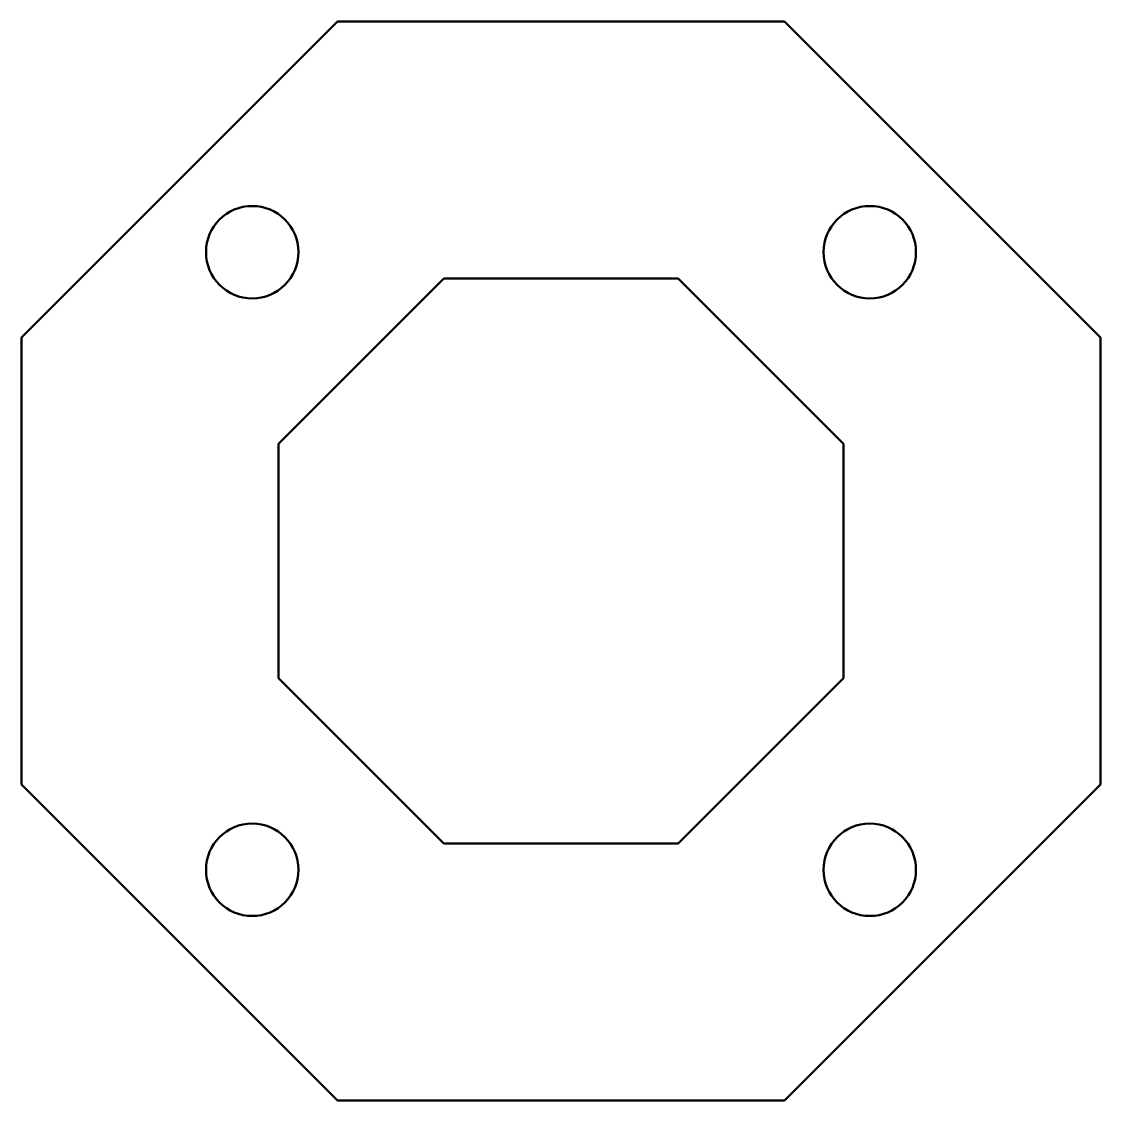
# Model space of a CAD drawing. Header units: millimetres. Extents: x 0 to 210, y 0 to 210.
import ezdxf

# ---------------------------------------------------------------- set-up
doc = ezdxf.new("R2010")
doc.units = ezdxf.units.MM
doc.layers.add('IV_INTERIOR_PROFILES', color=7, linetype='Continuous', lineweight=50)
doc.layers.add('IV_OUTER_PROFILE', color=7, linetype='Continuous', lineweight=50)

msp = doc.modelspace()

# ---------------------------------------------------------------- linework, layer by layer
at = {"layer": 'IV_INTERIOR_PROFILES'}
for p, q in [((50, 127.78), (82.22, 160)), ((82.22, 160), (127.78, 160)), ((127.78, 160), (160, 127.78)), ((50, 82.22), (50, 127.78)), ((160, 127.78), (160, 82.22)), ((82.22, 50), (50, 82.22)), ((160, 82.22), (127.78, 50)), ((127.78, 50), (82.22, 50))]:
    msp.add_line(p, q, dxfattribs=at)
for centre in [(44.9, 165.1), (165.1, 165.1), (44.9, 44.9), (165.1, 44.9)]:
    msp.add_circle(centre, 9, dxfattribs=at)
at = {"layer": 'IV_OUTER_PROFILE'}
for p, q in [((0, 148.49), (61.51, 210)), ((61.51, 210), (148.49, 210)), ((148.49, 210), (210, 148.49)), ((0, 61.51), (0, 148.49)), ((210, 148.49), (210, 61.51)), ((61.51, 0), (0, 61.51)), ((210, 61.51), (148.49, 0)), ((148.49, 0), (61.51, 0))]:
    msp.add_line(p, q, dxfattribs=at)

doc.saveas('drawing.dxf')
